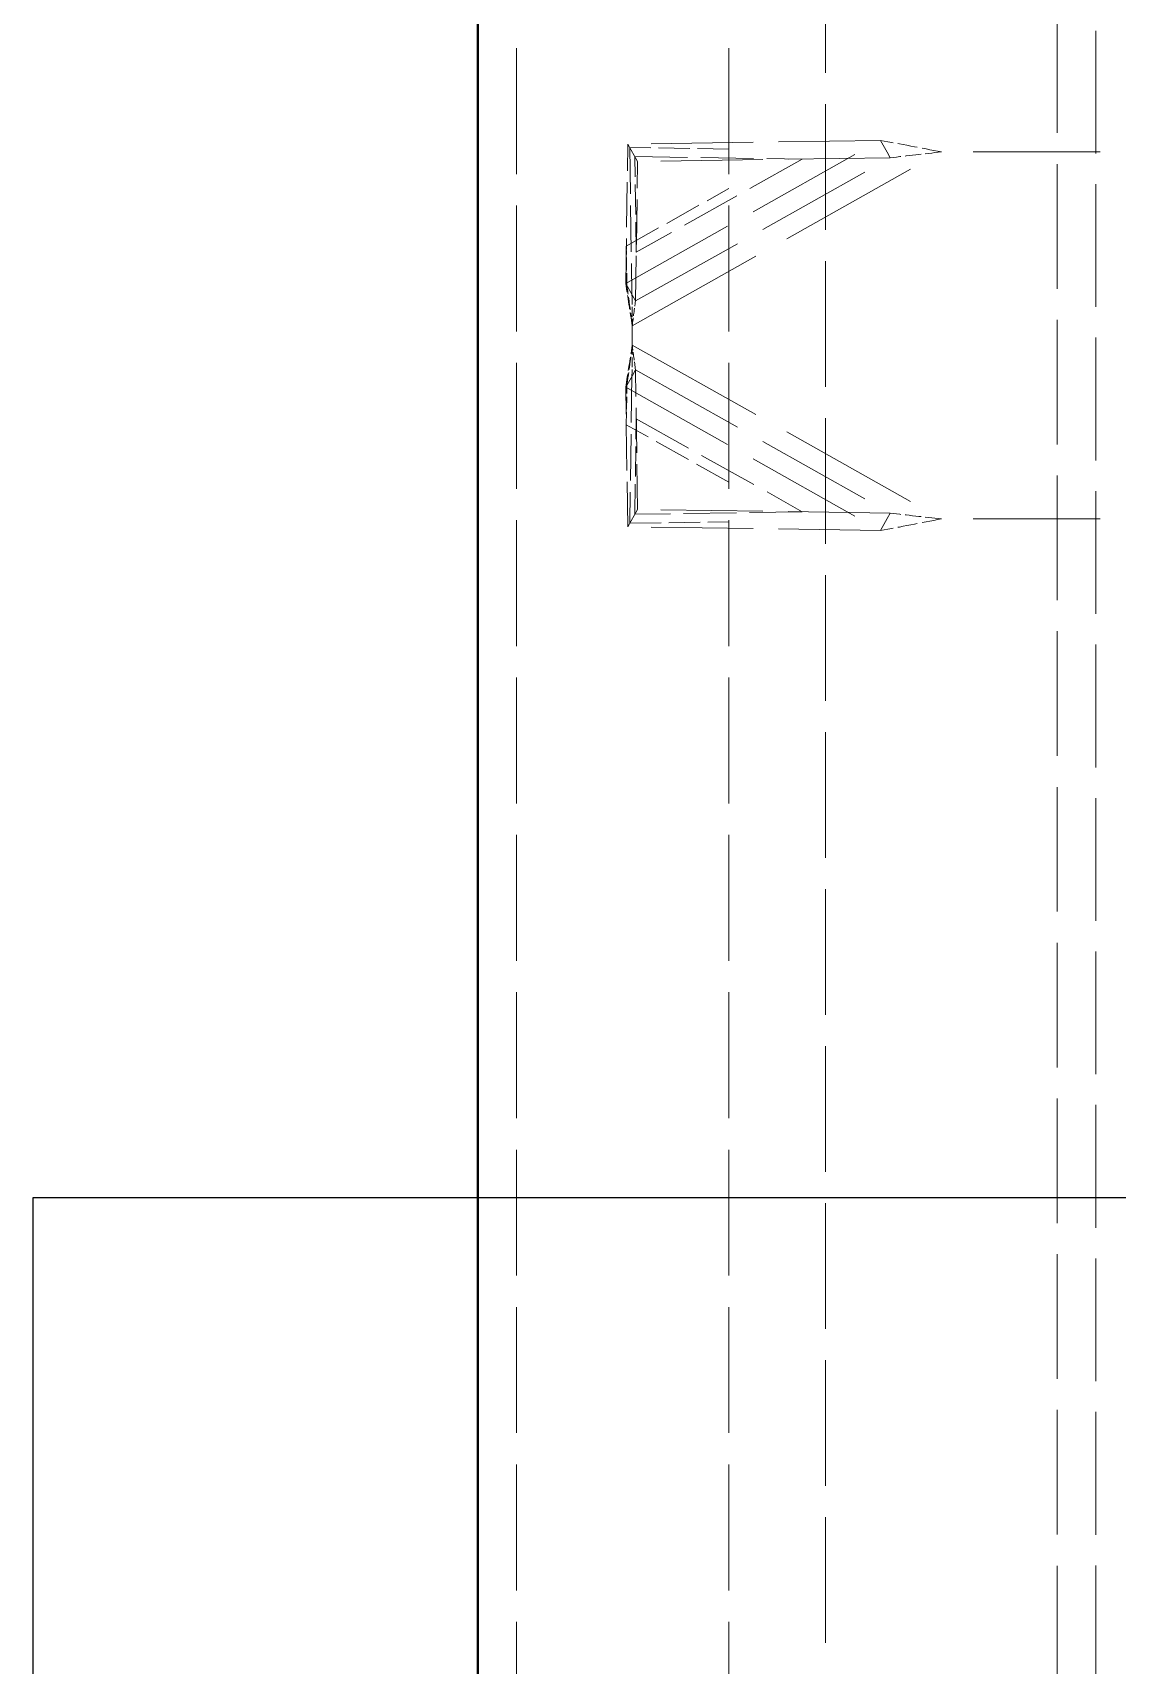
# Model space of a CAD drawing. Header units: millimetres. Extents: x 0 to 2523, y 0 to 1782.
# Drawn here: x 741.7 to 797.9, y 932.2 to 1016.7 of the extents above; entities that cross this region are included whole.
import ezdxf

# ---------------------------------------------------------------- set-up
doc = ezdxf.new("R2010")
doc.units = ezdxf.units.MM
doc.header["$LTSCALE"] = 3
doc.linetypes.add('DASHED', pattern=[0.2067, 0.1654, -0.0413])
for name, color, linetype, lineweight in [('가려진 것(ISO)', 2, 'DASHED', 18), ('가려진 좁은 것(ISO)', 2, 'DASHED', 18), ('가시적인 것(ISO)', 3, 'Continuous', 40), ('상세 경계(JIS)', 7, 'Continuous', 25)]:
    doc.layers.add(name, color=color, linetype=linetype, lineweight=lineweight)

# ---------------------------------------------------------------- blocks, each defined once
blk = doc.blocks.new('2dDetail0')
at = {"layer": '상세 경계(JIS)', "flags": 128}
blk.add_lwpolyline([(247.245, 234.509), (396.473, 234.509), (396.473, 318.8), (247.245, 318.8), (247.245, 234.509)], dxfattribs=at)

msp = doc.modelspace()

# ---------------------------------------------------------------- linework, layer by layer
at = {"layer": '가려진 것(ISO)', "ltscale": 13.141838}
for p, q in [((766.7766, 553.0669), (766.7766, 1099.0669)), ((777.7766, 553.0669), (777.7766, 1099.0669))]:
    msp.add_line(p, q, dxfattribs=at)
at = {"layer": '가려진 것(ISO)', "ltscale": 13.109228}
msp.add_line((782.7766, 1078.0669), (782.7766, 574.0669), dxfattribs=at)
at = {"layer": '가려진 것(ISO)', "ltscale": 13.005186}
msp.add_line((794.7766, 576.0669), (794.7766, 1076.0669), dxfattribs=at)
at = {"layer": '가려진 것(ISO)', "ltscale": 12.816269}
msp.add_line((796.7766, 923.0669), (796.7766, 1074.0669), dxfattribs=at)
at = {"layer": '가려진 것(ISO)', "ltscale": 4.708343}
for p, q in [((772.4385, 1003.7522), (772.5457, 1010.9763)), ((772.9444, 1002.8499), (773.0516, 1010.074)), ((773.0516, 992.0597), (772.9444, 999.2838)), ((772.5457, 991.1574), (772.4385, 998.3815))]:
    msp.add_line(p, q, dxfattribs=at)
at = {"layer": '가려진 것(ISO)', "ltscale": 10.630617}
for p, q in [((785.6226, 1011.1683), (772.5457, 1010.9763)), ((786.1285, 1010.2659), (773.0516, 1010.074)), ((786.1285, 991.8678), (773.0516, 992.0597)), ((785.6226, 990.9655), (772.5457, 991.1574))]:
    msp.add_line(p, q, dxfattribs=at)
at = {"layer": '가려진 것(ISO)', "ltscale": 2.539495}
for p, q in [((773.0516, 1010.074), (772.5457, 1010.9763)), ((773.0516, 992.0597), (772.5457, 991.1574))]:
    msp.add_line(p, q, dxfattribs=at)
at = {"layer": '가려진 것(ISO)', "ltscale": 1.731117}
for p, q in [((785.6226, 1011.1683), (785.9674, 1010.5532)), ((788.7769, 1010.5669), (788.7757, 1010.5669)), ((772.4385, 1003.7522), (772.7833, 1003.1371)), ((772.7769, 1001.5669), (772.7757, 1001.5669)), ((772.7769, 1000.5669), (772.7757, 1000.5669)), ((772.4385, 998.3815), (772.7833, 998.9966)), ((785.6226, 990.9655), (785.9674, 991.5806)), ((788.7769, 991.5669), (788.7757, 991.5669))]:
    msp.add_line(p, q, dxfattribs=at)
at = {"layer": '가려진 것(ISO)', "ltscale": 0.808278}
for p, q in [((785.9674, 1010.5532), (786.1285, 1010.2659)), ((788.7757, 1010.5669), (788.7752, 1010.5669)), ((772.7833, 1003.1371), (772.9444, 1002.8499)), ((772.7757, 1001.5669), (772.7752, 1001.5669)), ((772.7757, 1000.5669), (772.7752, 1000.5669)), ((772.7833, 998.9966), (772.9444, 999.2838)), ((785.9674, 991.5806), (786.1285, 991.8678)), ((788.7757, 991.5669), (788.7752, 991.5669))]:
    msp.add_line(p, q, dxfattribs=at)
at = {"layer": '가려진 것(ISO)', "ltscale": 13.266974}
for p, q in [((805.2306, 1010.5669), (788.7769, 1010.5669)), ((805.2306, 991.5669), (788.7769, 991.5669))]:
    msp.add_line(p, q, dxfattribs=at)
at = {"layer": '가려진 것(ISO)', "ltscale": 0.634799}
for p, q in [((772.7752, 1000.5669), (772.7752, 1001.5669)), ((772.7769, 1000.5669), (772.7769, 1001.5669))]:
    msp.add_line(p, q, dxfattribs=at)
at = {"layer": '가려진 것(ISO)', "ltscale": 2.048363}
for points in [[(788.7769, 1010.5669), (787.7216, 1010.7743), (786.6663, 1010.9816), (785.6226, 1011.1683)], [(788.7769, 991.5669), (787.7216, 991.3595), (786.6663, 991.1521), (785.6226, 990.9655)]]:
    msp.add_open_spline(points, degree=3, dxfattribs=at)
at = {"layer": '가려진 것(ISO)', "ltscale": 1.694032}
for points in [[(788.7752, 1010.5669), (787.891, 1010.47), (787.0068, 1010.3732), (786.1285, 1010.2659)], [(788.7752, 991.5669), (787.891, 991.6637), (787.0068, 991.7606), (786.1285, 991.8678)]]:
    msp.add_open_spline(points, degree=3, dxfattribs=at)
at = {"layer": '가려진 것(ISO)', "ltscale": 1.41808}
for points in [[(772.7769, 1001.5669), (772.6602, 1002.3022), (772.5435, 1003.0376), (772.4385, 1003.7522)], [(772.4385, 998.3815), (772.5435, 999.0962), (772.6602, 999.8315), (772.7769, 1000.5669)]]:
    msp.add_open_spline(points, degree=3, dxfattribs=at)
at = {"layer": '가려진 것(ISO)', "ltscale": 0.827618}
for points in [[(772.7752, 1001.5669), (772.8296, 1001.998), (772.8841, 1002.4291), (772.9444, 1002.8499)], [(772.9444, 999.2838), (772.8841, 999.7046), (772.8296, 1000.1357), (772.7752, 1000.5669)]]:
    msp.add_open_spline(points, degree=3, dxfattribs=at)
at = {"layer": '가려진 좁은 것(ISO)', "ltscale": 12.197012}
for p, q in [((772.4385, 1003.7522), (785.6226, 1011.1683)), ((772.9444, 1002.8499), (786.1285, 1010.2659)), ((772.9444, 999.2838), (786.1285, 991.8678)), ((772.4385, 998.3815), (785.6226, 990.9655))]:
    msp.add_line(p, q, dxfattribs=at)
at = {"layer": '가려진 좁은 것(ISO)', "ltscale": 4.83503}
for p, q in [((772.6474, 1010.7949), (772.7592, 1003.1802)), ((772.7592, 998.9536), (772.6474, 991.3388))]:
    msp.add_line(p, q, dxfattribs=at)
at = {"layer": '가려진 좁은 것(ISO)', "ltscale": 3.256746}
for p, q in [((777.7766, 1010.7188), (772.6474, 1010.7949)), ((772.6474, 991.3388), (777.7766, 991.415))]:
    msp.add_line(p, q, dxfattribs=at)
at = {"layer": '가려진 좁은 것(ISO)', "ltscale": 14.802096}
for p, q in [((772.7752, 1001.5669), (788.7752, 1010.5669)), ((772.7769, 1001.5669), (788.7769, 1010.5669)), ((772.7752, 1000.5669), (788.7752, 991.5669)), ((772.7769, 1000.5669), (788.7769, 991.5669))]:
    msp.add_line(p, q, dxfattribs=at)
at = {"layer": '가려진 좁은 것(ISO)', "ltscale": 5.504544}
for p, q in [((772.9093, 1010.3279), (781.5784, 1010.1992)), ((781.5784, 991.9346), (772.9093, 991.8058))]:
    msp.add_line(p, q, dxfattribs=at)
at = {"layer": '가려진 좁은 것(ISO)', "ltscale": 3.142098}
for p, q in [((772.9819, 1005.3793), (772.9093, 1010.3279)), ((772.9093, 991.8058), (772.9819, 996.7544))]:
    msp.add_line(p, q, dxfattribs=at)
at = {"layer": '가려진 좁은 것(ISO)', "ltscale": 6.257158}
for p, q in [((781.5784, 1010.1992), (772.9819, 1005.3793)), ((772.9819, 996.7544), (781.5784, 991.9346))]:
    msp.add_line(p, q, dxfattribs=at)
at = {"layer": '가려진 좁은 것(ISO)', "ltscale": 3.86443}
for p, q in [((772.4673, 1005.694), (777.7766, 1008.6708)), ((777.7766, 993.4629), (772.4673, 996.4397))]:
    msp.add_line(p, q, dxfattribs=at)
at = {"layer": '가려진 좁은 것(ISO)', "ltscale": 1.299536}
for p, q in [((772.4973, 1003.6472), (772.4673, 1005.694)), ((772.4673, 996.4397), (772.4973, 998.4865))]:
    msp.add_line(p, q, dxfattribs=at)
at = {"layer": '가려진 좁은 것(ISO)', "ltscale": 0.634799}
for p, q in [((772.7757, 1001.5669), (772.7757, 1000.5669)), ((772.7766, 1000.5669), (772.7766, 1001.5669))]:
    msp.add_line(p, q, dxfattribs=at)
at = {"layer": '가려진 좁은 것(ISO)', "ltscale": 1.332583}
for points, knots in [([(772.7766, 1001.5669), (772.7582, 1001.7125), (772.7337, 1001.9073), (772.6439, 1002.6107), (772.5762, 1003.122), (772.4973, 1003.6472)], [0, 0, 0, 0, 0.04402814, 0.04402814, 0.18167106, 0.18167106, 0.18167106, 0.18167106]), ([(772.4973, 998.4865), (772.5495, 998.834), (772.5973, 999.1787), (772.6664, 999.7015), (772.6888, 999.8748), (772.7331, 1000.2217), (772.7581, 1000.4201), (772.7766, 1000.5669)], [0, 0, 0, 0, 0.10541152, 0.10541152, 0.15789628, 0.15789628, 0.21002978, 0.21002978, 0.21002978, 0.21002978])]:
    msp.add_open_spline(points, degree=3, knots=knots, dxfattribs=at)
at = {"layer": '가려진 좁은 것(ISO)', "ltscale": 1.024269}
for points, knots in [([(772.7592, 1003.1802), (772.7672, 1002.9091), (772.7713, 1002.6401), (772.7745, 1002.2344), (772.775, 1002.1006), (772.7756, 1001.8331), (772.7757, 1001.6786), (772.7757, 1001.5669)], [0, 0, 0, 0, 0.08135576, 0.08135576, 0.12151499, 0.12151499, 0.16142305, 0.16142305, 0.16142305, 0.16142305]), ([(772.7757, 1000.5669), (772.7757, 1000.4555), (772.7756, 1000.3025), (772.7744, 999.7589), (772.7712, 999.3609), (772.7592, 998.9536)], [0, 0, 0, 0, 0.03340806, 0.03340806, 0.13723747, 0.13723747, 0.13723747, 0.13723747])]:
    msp.add_open_spline(points, degree=3, knots=knots, dxfattribs=at)
at = {"layer": '가시적인 것(ISO)'}
msp.add_line((764.7766, 551.0669), (764.7766, 1101.0669), dxfattribs=at)

# ---------------------------------------------------------------- block references
at = {"layer": '상세 경계(JIS)', "xscale": 3, "yscale": 3, "zscale": 3}
msp.add_blockref('2dDetail0', (0, 0), dxfattribs=at)

doc.saveas('drawing.dxf')
